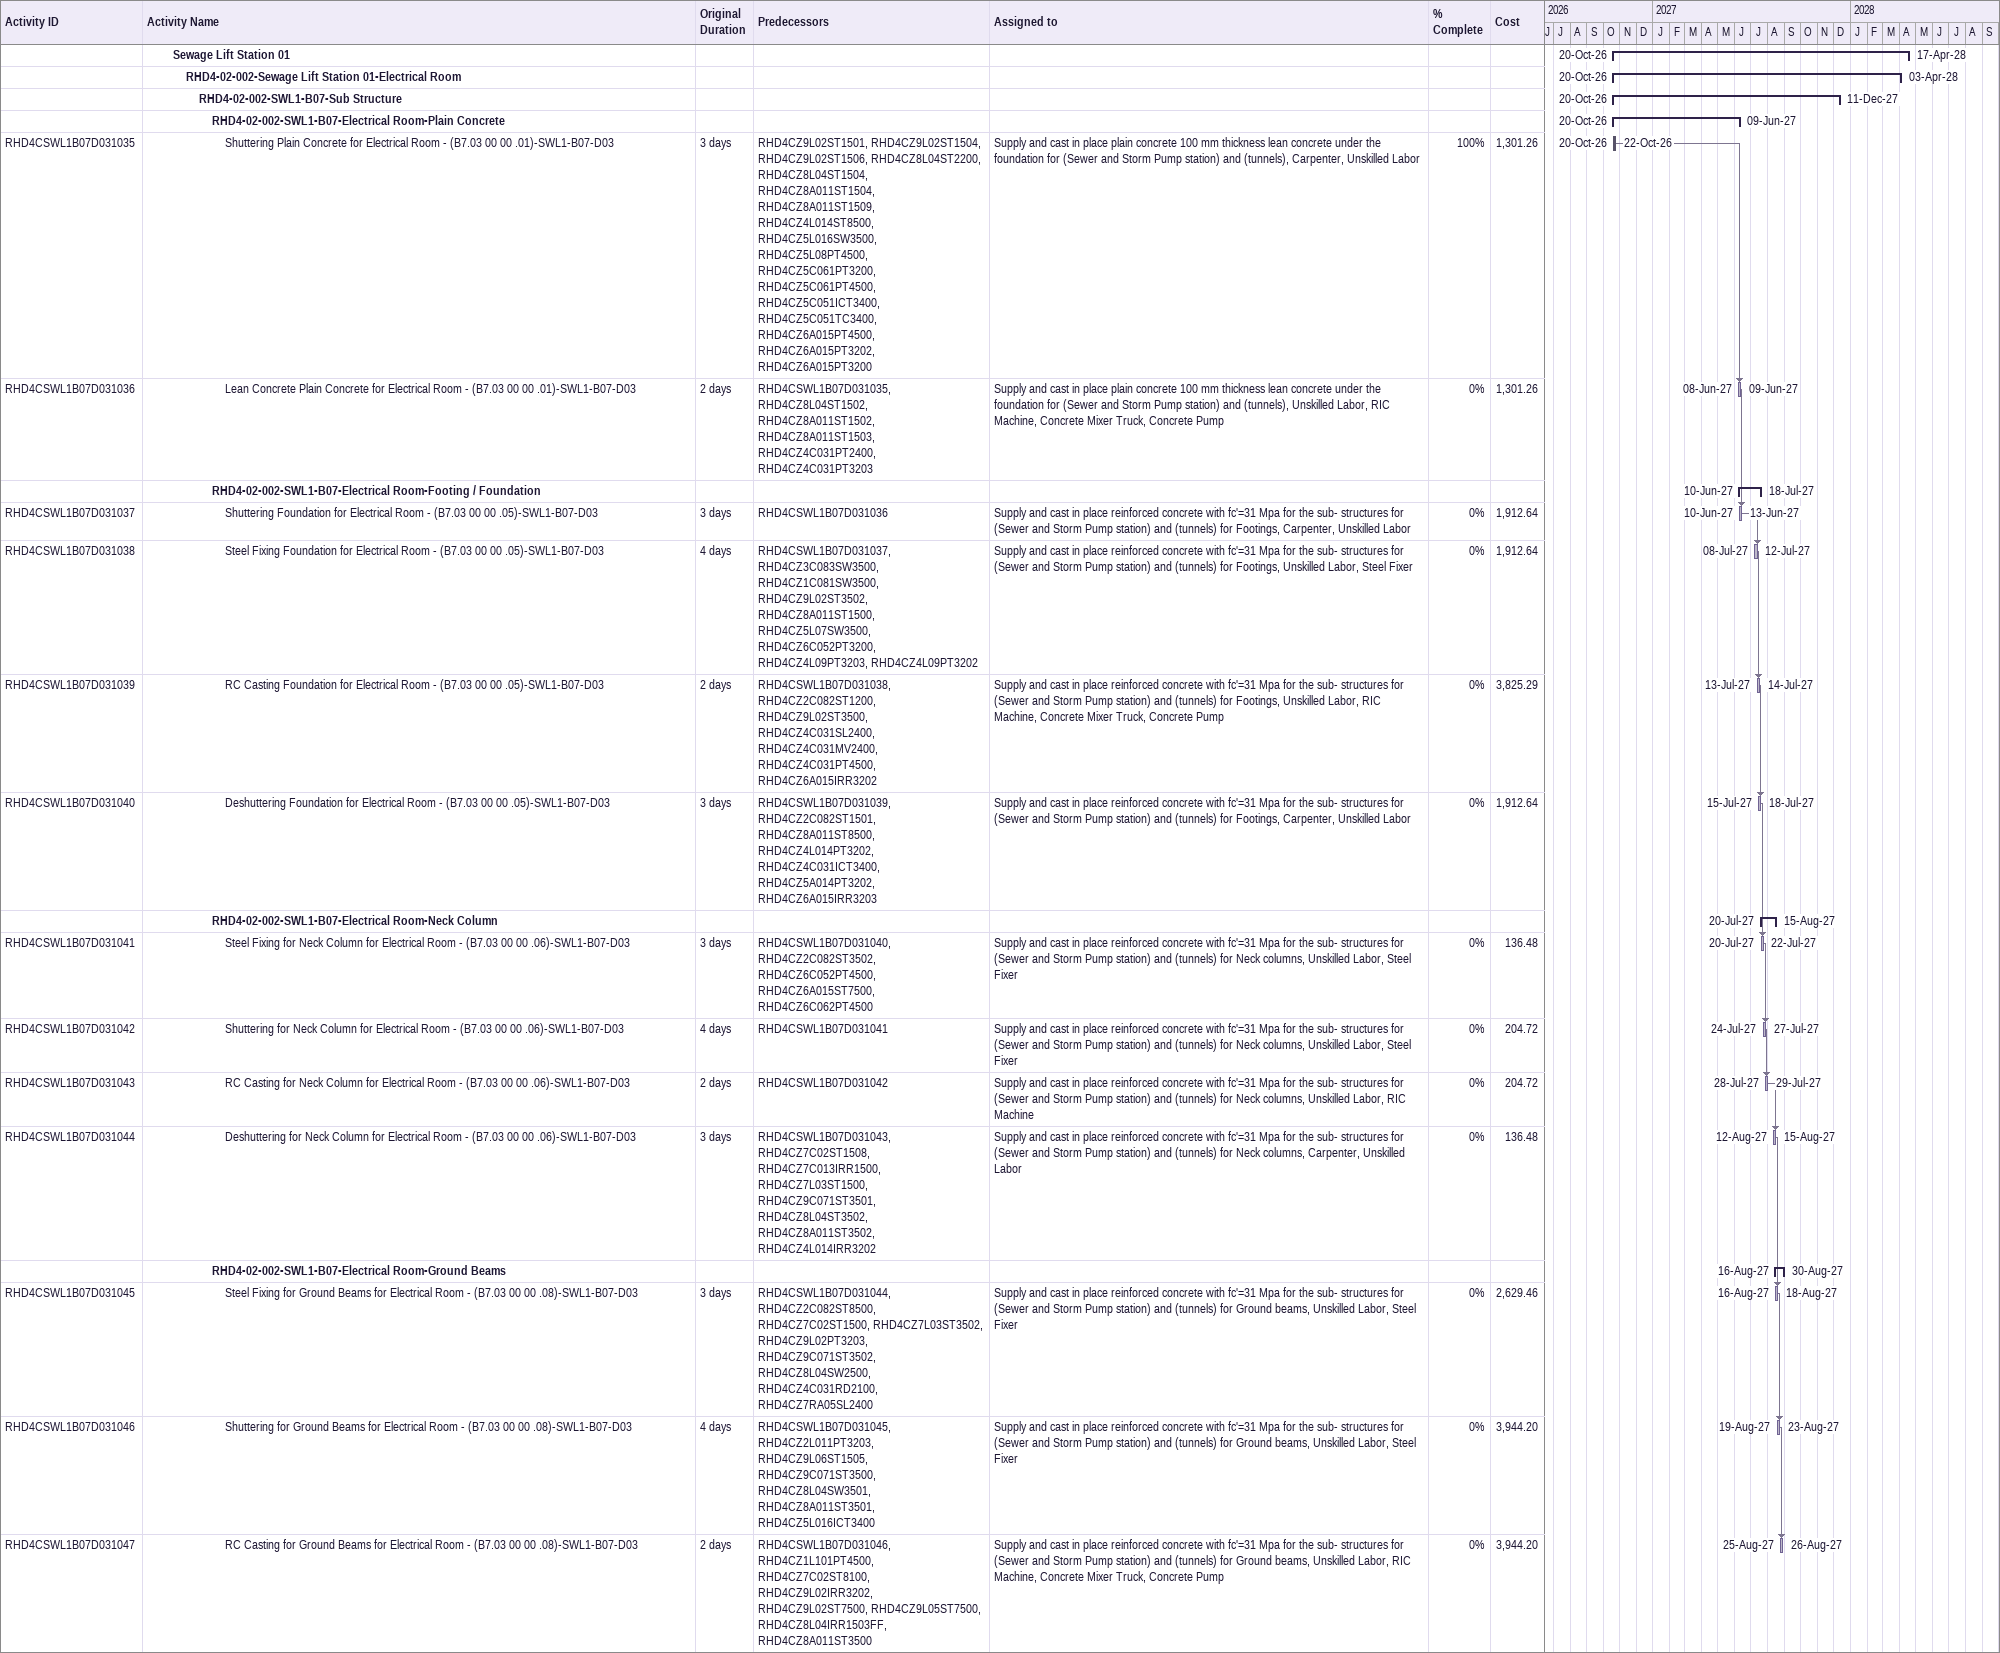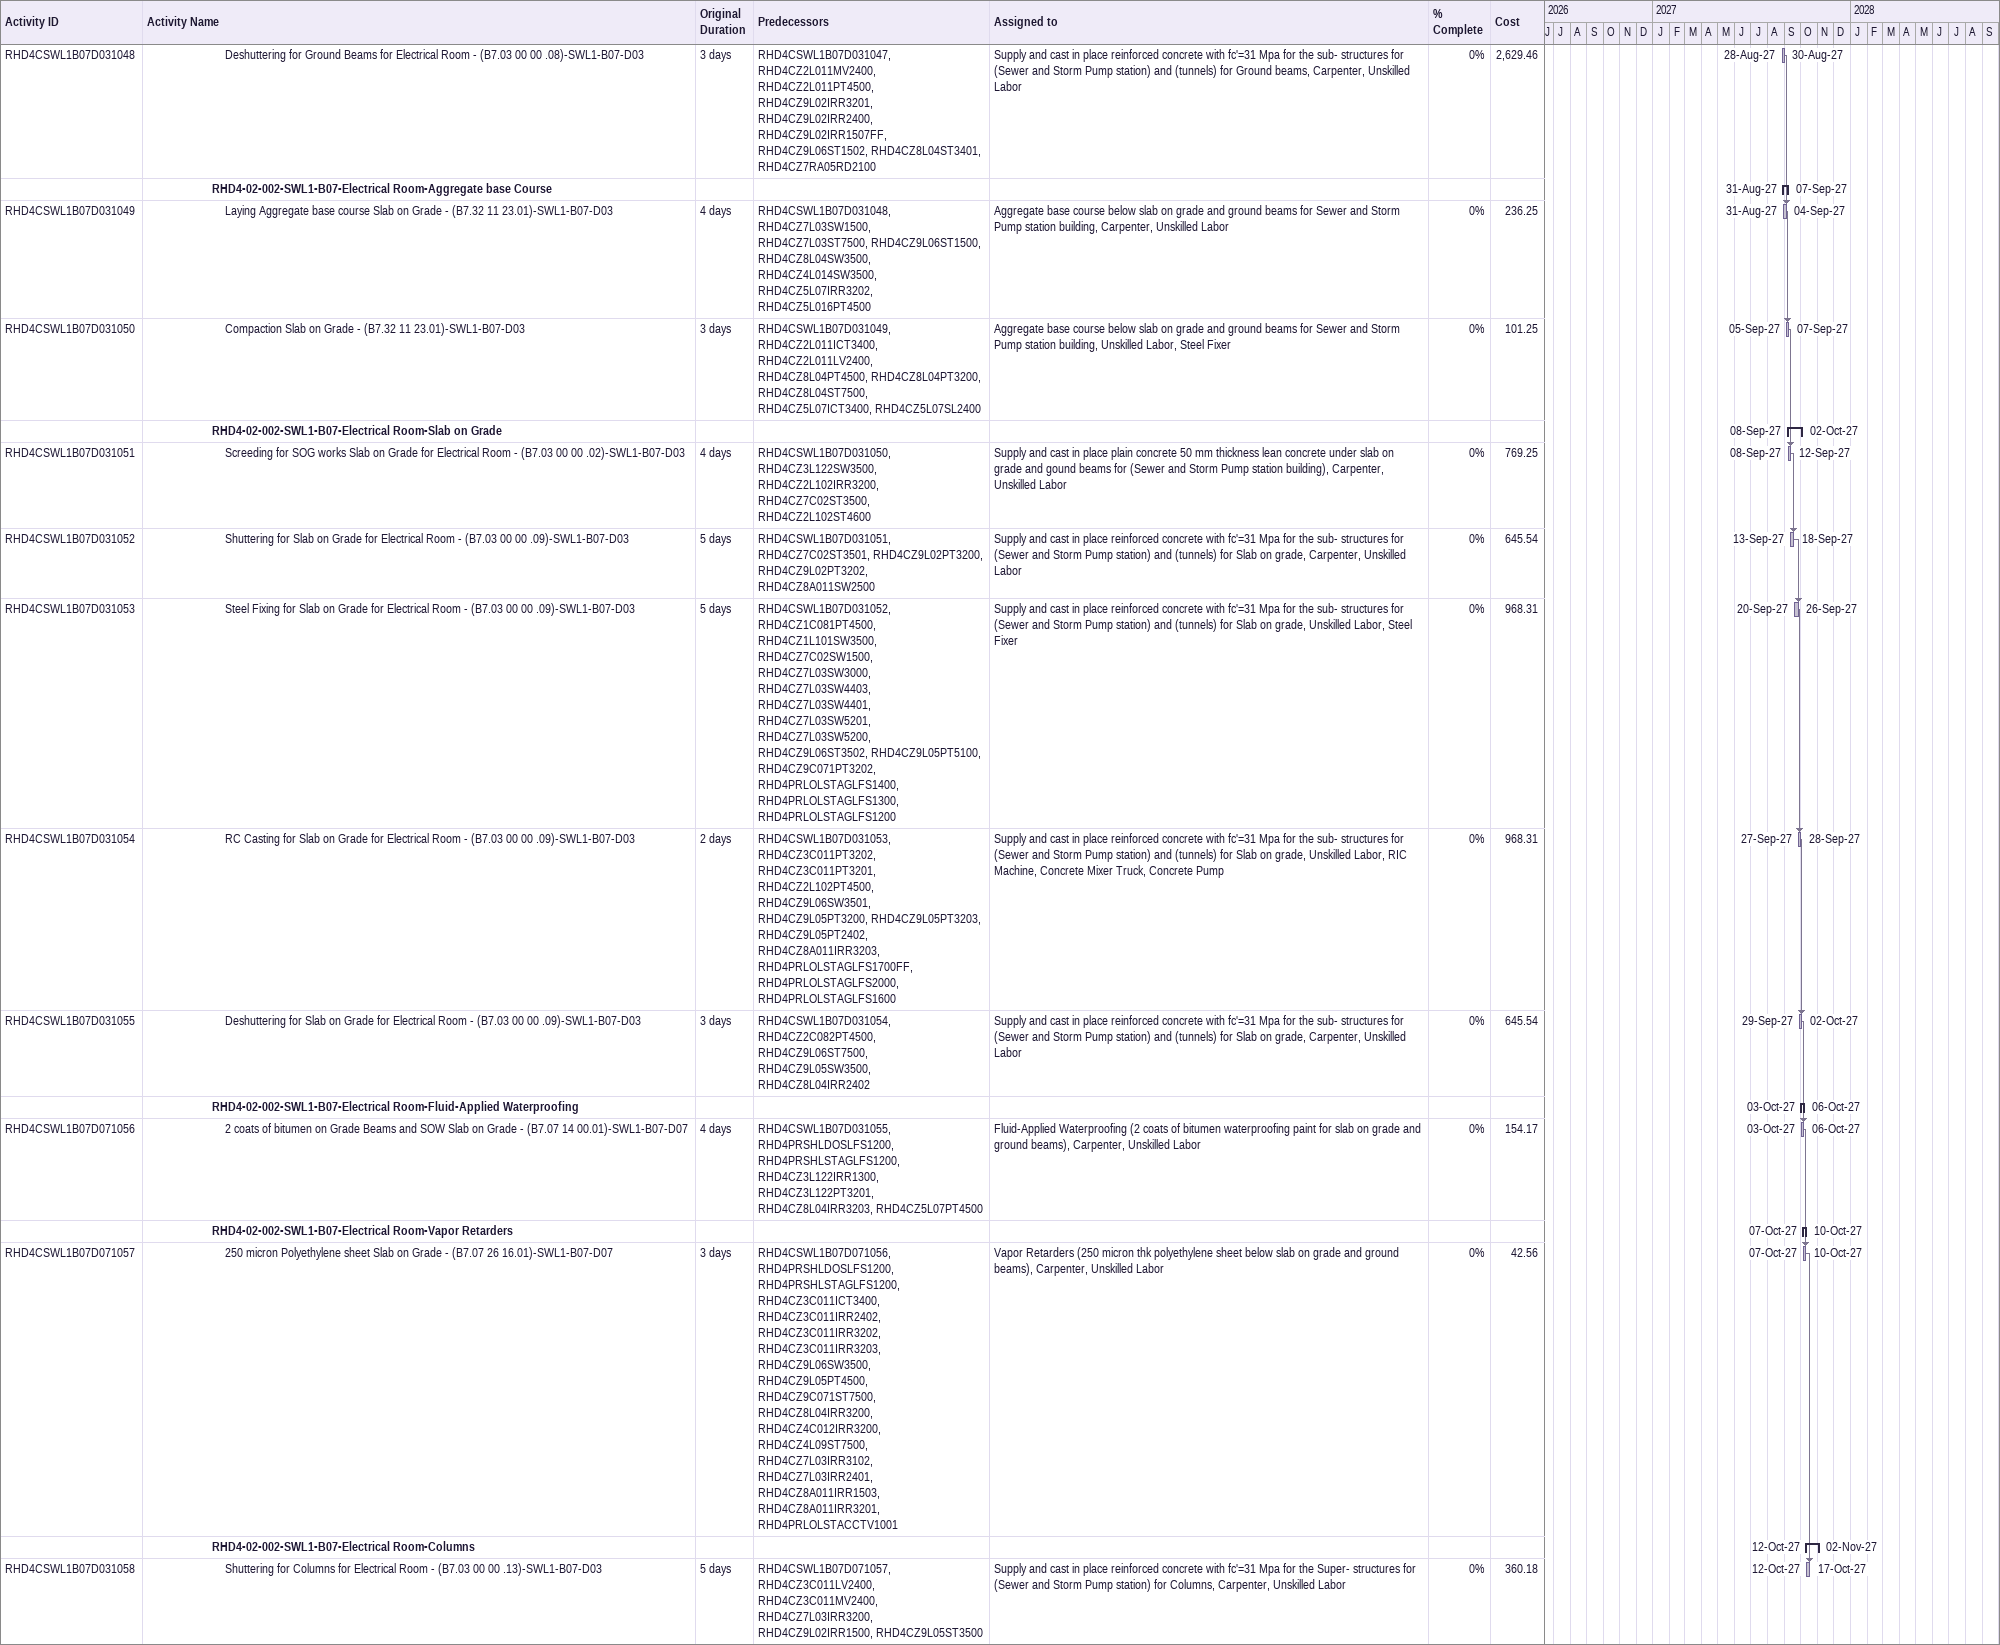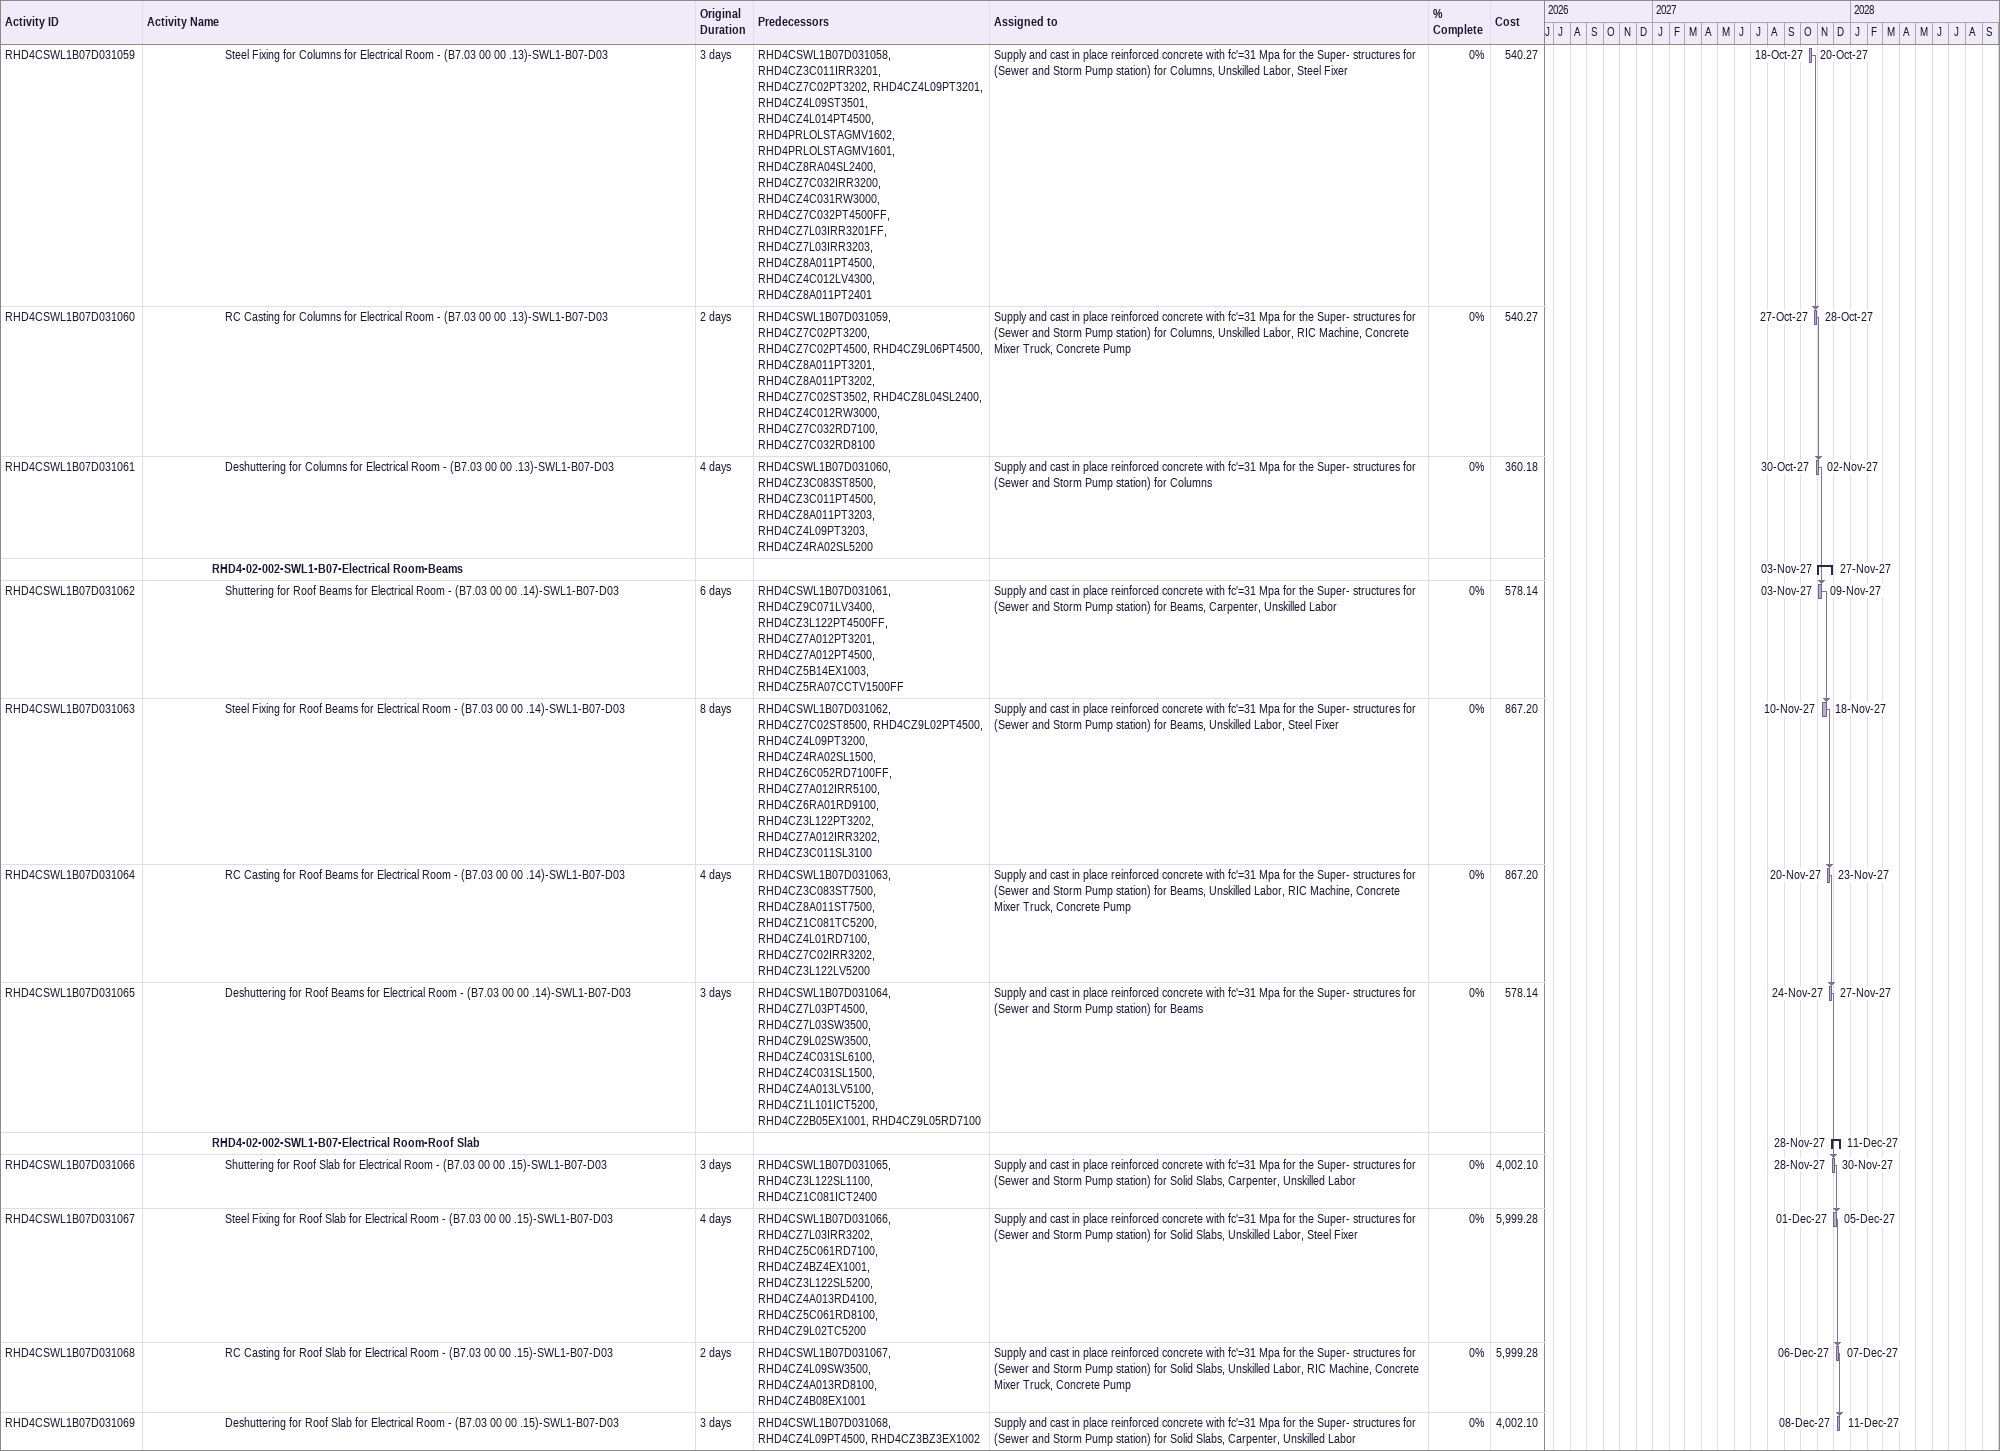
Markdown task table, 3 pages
| ID | Level | Task | Original duration | Start | Finish | Predecessors | Resources | % complete | Cost |
|---|---|---|---|---|---|---|---|---|---|
|  | 3 | **Sewage Lift Station 01** |  | 2026-10-20 | 2028-04-17 |  |  |  |  |
|  | 4 | **RHD4-02-002-Sewage Lift Station 01-Electrical Room** |  | 2026-10-20 | 2028-04-03 |  |  |  |  |
|  | 5 | **RHD4-02-002-SWL1-B07-Sub Structure** |  | 2026-10-20 | 2027-12-11 |  |  |  |  |
|  | 6 | **RHD4-02-002-SWL1-B07-Electrical Room-Plain Concrete** |  | 2026-10-20 | 2027-06-09 |  |  |  |  |
| RHD4CSWL1B07D031035 | 7 | Shuttering Plain Concrete for Electrical Room - (B7.03 00 00 .01)-SWL1-B07-D03 | 3d | 2026-10-20 | 2026-10-22 | RHD4CZ9L02ST1501, RHD4CZ9L02ST1504, RHD4CZ9L02ST1506, RHD4CZ8L04ST2200, RHD4CZ8L04ST1504, RHD4CZ8A011ST1504, RHD4CZ8A011ST1509, RHD4CZ4L014ST8500, RHD4CZ5L016SW3500, RHD4CZ5L08PT4500, RHD4CZ5C061PT3200, RHD4CZ5C061PT4500, RHD4CZ5C051ICT3400, RHD4CZ5C051TC3400, RHD4CZ6A015PT4500, RHD4CZ6A015PT3202, RHD4CZ6A015PT3200 | Supply and cast in place plain concrete 100 mm thickness lean concrete under the foundation for (Sewer and Storm Pump station) and (tunnels), Carpenter, Unskilled Labor | 100 | 1301.26 |
| RHD4CSWL1B07D031036 | 7 | Lean Concrete Plain Concrete for Electrical Room - (B7.03 00 00 .01)-SWL1-B07-D03 | 2d | 2027-06-08 | 2027-06-09 | RHD4CSWL1B07D031035, RHD4CZ8L04ST1502, RHD4CZ8A011ST1502, RHD4CZ8A011ST1503, RHD4CZ4C031PT2400, RHD4CZ4C031PT3203 | Supply and cast in place plain concrete 100 mm thickness lean concrete under the foundation for (Sewer and Storm Pump station) and (tunnels), Unskilled Labor, RIC Machine, Concrete Mixer Truck, Concrete Pump | 0 | 1301.26 |
|  | 6 | **RHD4-02-002-SWL1-B07-Electrical Room-Footing / Foundation** |  | 2027-06-10 | 2027-07-18 |  |  |  |  |
| RHD4CSWL1B07D031037 | 7 | Shuttering Foundation for Electrical Room - (B7.03 00 00 .05)-SWL1-B07-D03 | 3d | 2027-06-10 | 2027-06-13 | RHD4CSWL1B07D031036 | Supply and cast in place reinforced concrete with fc'=31 Mpa for the sub- structures for (Sewer and Storm Pump station) and (tunnels) for Footings, Carpenter, Unskilled Labor | 0 | 1912.64 |
| RHD4CSWL1B07D031038 | 7 | Steel Fixing Foundation for Electrical Room - (B7.03 00 00 .05)-SWL1-B07-D03 | 4d | 2027-07-08 | 2027-07-12 | RHD4CSWL1B07D031037, RHD4CZ3C083SW3500, RHD4CZ1C081SW3500, RHD4CZ9L02ST3502, RHD4CZ8A011ST1500, RHD4CZ5L07SW3500, RHD4CZ6C052PT3200, RHD4CZ4L09PT3203, RHD4CZ4L09PT3202 | Supply and cast in place reinforced concrete with fc'=31 Mpa for the sub- structures for (Sewer and Storm Pump station) and (tunnels) for Footings, Unskilled Labor, Steel Fixer | 0 | 1912.64 |
| RHD4CSWL1B07D031039 | 7 | RC Casting Foundation for Electrical Room - (B7.03 00 00 .05)-SWL1-B07-D03 | 2d | 2027-07-13 | 2027-07-14 | RHD4CSWL1B07D031038, RHD4CZ2C082ST1200, RHD4CZ9L02ST3500, RHD4CZ4C031SL2400, RHD4CZ4C031MV2400, RHD4CZ4C031PT4500, RHD4CZ6A015IRR3202 | Supply and cast in place reinforced concrete with fc'=31 Mpa for the sub- structures for (Sewer and Storm Pump station) and (tunnels) for Footings, Unskilled Labor, RIC Machine, Concrete Mixer Truck, Concrete Pump | 0 | 3825.29 |
| RHD4CSWL1B07D031040 | 7 | Deshuttering Foundation for Electrical Room - (B7.03 00 00 .05)-SWL1-B07-D03 | 3d | 2027-07-15 | 2027-07-18 | RHD4CSWL1B07D031039, RHD4CZ2C082ST1501, RHD4CZ8A011ST8500, RHD4CZ4L014PT3202, RHD4CZ4C031ICT3400, RHD4CZ5A014PT3202, RHD4CZ6A015IRR3203 | Supply and cast in place reinforced concrete with fc'=31 Mpa for the sub- structures for (Sewer and Storm Pump station) and (tunnels) for Footings, Carpenter, Unskilled Labor | 0 | 1912.64 |
|  | 6 | **RHD4-02-002-SWL1-B07-Electrical Room-Neck Column** |  | 2027-07-20 | 2027-08-15 |  |  |  |  |
| RHD4CSWL1B07D031041 | 7 | Steel Fixing for Neck Column for Electrical Room - (B7.03 00 00 .06)-SWL1-B07-D03 | 3d | 2027-07-20 | 2027-07-22 | RHD4CSWL1B07D031040, RHD4CZ2C082ST3502, RHD4CZ6C052PT4500, RHD4CZ6A015ST7500, RHD4CZ6C062PT4500 | Supply and cast in place reinforced concrete with fc'=31 Mpa for the sub- structures for (Sewer and Storm Pump station) and (tunnels) for Neck columns, Unskilled Labor, Steel Fixer | 0 | 136.48 |
| RHD4CSWL1B07D031042 | 7 | Shuttering for Neck Column for Electrical Room - (B7.03 00 00 .06)-SWL1-B07-D03 | 4d | 2027-07-24 | 2027-07-27 | RHD4CSWL1B07D031041 | Supply and cast in place reinforced concrete with fc'=31 Mpa for the sub- structures for (Sewer and Storm Pump station) and (tunnels) for Neck columns, Unskilled Labor, Steel Fixer | 0 | 204.72 |
| RHD4CSWL1B07D031043 | 7 | RC Casting for Neck Column for Electrical Room - (B7.03 00 00 .06)-SWL1-B07-D03 | 2d | 2027-07-28 | 2027-07-29 | RHD4CSWL1B07D031042 | Supply and cast in place reinforced concrete with fc'=31 Mpa for the sub- structures for (Sewer and Storm Pump station) and (tunnels) for Neck columns, Unskilled Labor, RIC Machine | 0 | 204.72 |
| RHD4CSWL1B07D031044 | 7 | Deshuttering for Neck Column for Electrical Room - (B7.03 00 00 .06)-SWL1-B07-D03 | 3d | 2027-08-12 | 2027-08-15 | RHD4CSWL1B07D031043, RHD4CZ7C02ST1508, RHD4CZ7C013IRR1500, RHD4CZ7L03ST1500, RHD4CZ9C071ST3501, RHD4CZ8L04ST3502, RHD4CZ8A011ST3502, RHD4CZ4L014IRR3202 | Supply and cast in place reinforced concrete with fc'=31 Mpa for the sub- structures for (Sewer and Storm Pump station) and (tunnels) for Neck columns, Carpenter, Unskilled Labor | 0 | 136.48 |
|  | 6 | **RHD4-02-002-SWL1-B07-Electrical Room-Ground Beams** |  | 2027-08-16 | 2027-08-30 |  |  |  |  |
| RHD4CSWL1B07D031045 | 7 | Steel Fixing for Ground Beams for Electrical Room - (B7.03 00 00 .08)-SWL1-B07-D03 | 3d | 2027-08-16 | 2027-08-18 | RHD4CSWL1B07D031044, RHD4CZ2C082ST8500, RHD4CZ7C02ST1500, RHD4CZ7L03ST3502, RHD4CZ9L02PT3203, RHD4CZ9C071ST3502, RHD4CZ8L04SW2500, RHD4CZ4C031RD2100, RHD4CZ7RA05SL2400 | Supply and cast in place reinforced concrete with fc'=31 Mpa for the sub- structures for (Sewer and Storm Pump station) and (tunnels) for Ground beams, Unskilled Labor, Steel Fixer | 0 | 2629.46 |
| RHD4CSWL1B07D031046 | 7 | Shuttering for Ground Beams for Electrical Room - (B7.03 00 00 .08)-SWL1-B07-D03 | 4d | 2027-08-19 | 2027-08-23 | RHD4CSWL1B07D031045, RHD4CZ2L011PT3203, RHD4CZ9L06ST1505, RHD4CZ9C071ST3500, RHD4CZ8L04SW3501, RHD4CZ8A011ST3501, RHD4CZ5L016ICT3400 | Supply and cast in place reinforced concrete with fc'=31 Mpa for the sub- structures for (Sewer and Storm Pump station) and (tunnels) for Ground beams, Unskilled Labor, Steel Fixer | 0 | 3944.20 |
| RHD4CSWL1B07D031047 | 7 | RC Casting for Ground Beams for Electrical Room - (B7.03 00 00 .08)-SWL1-B07-D03 | 2d | 2027-08-25 | 2027-08-26 | RHD4CSWL1B07D031046, RHD4CZ1L101PT4500, RHD4CZ7C02ST8100, RHD4CZ9L02IRR3202, RHD4CZ9L02ST7500, RHD4CZ9L05ST7500, RHD4CZ8L04IRR1503FF, RHD4CZ8A011ST3500 | Supply and cast in place reinforced concrete with fc'=31 Mpa for the sub- structures for (Sewer and Storm Pump station) and (tunnels) for Ground beams, Unskilled Labor, RIC Machine, Concrete Mixer Truck, Concrete Pump | 0 | 3944.20 |
| RHD4CSWL1B07D031048 | 7 | Deshuttering for Ground Beams for Electrical Room - (B7.03 00 00 .08)-SWL1-B07-D03 | 3d | 2027-08-28 | 2027-08-30 | RHD4CSWL1B07D031047, RHD4CZ2L011MV2400, RHD4CZ2L011PT4500, RHD4CZ9L02IRR3201, RHD4CZ9L02IRR2400, RHD4CZ9L02IRR1507FF, RHD4CZ9L06ST1502, RHD4CZ8L04ST3401, RHD4CZ7RA05RD2100 | Supply and cast in place reinforced concrete with fc'=31 Mpa for the sub- structures for (Sewer and Storm Pump station) and (tunnels) for Ground beams, Carpenter, Unskilled Labor | 0 | 2629.46 |
|  | 6 | **RHD4-02-002-SWL1-B07-Electrical Room-Aggregate base Course** |  | 2027-08-31 | 2027-09-07 |  |  |  |  |
| RHD4CSWL1B07D031049 | 7 | Laying Aggregate base course Slab on Grade - (B7.32 11 23.01)-SWL1-B07-D03 | 4d | 2027-08-31 | 2027-09-04 | RHD4CSWL1B07D031048, RHD4CZ7L03SW1500, RHD4CZ7L03ST7500, RHD4CZ9L06ST1500, RHD4CZ8L04SW3500, RHD4CZ4L014SW3500, RHD4CZ5L07IRR3202, RHD4CZ5L016PT4500 | Aggregate base course below slab on grade and ground beams for Sewer and Storm Pump station building, Carpenter, Unskilled Labor | 0 | 236.25 |
| RHD4CSWL1B07D031050 | 7 | Compaction Slab on Grade - (B7.32 11 23.01)-SWL1-B07-D03 | 3d | 2027-09-05 | 2027-09-07 | RHD4CSWL1B07D031049, RHD4CZ2L011ICT3400, RHD4CZ2L011LV2400, RHD4CZ8L04PT4500, RHD4CZ8L04PT3200, RHD4CZ8L04ST7500, RHD4CZ5L07ICT3400, RHD4CZ5L07SL2400 | Aggregate base course below slab on grade and ground beams for Sewer and Storm Pump station building, Unskilled Labor, Steel Fixer | 0 | 101.25 |
|  | 6 | **RHD4-02-002-SWL1-B07-Electrical Room-Slab on Grade** |  | 2027-09-08 | 2027-10-02 |  |  |  |  |
| RHD4CSWL1B07D031051 | 7 | Screeding for SOG works Slab on Grade for Electrical Room - (B7.03 00 00 .02)-SWL1-B07-D03 | 4d | 2027-09-08 | 2027-09-12 | RHD4CSWL1B07D031050, RHD4CZ3L122SW3500, RHD4CZ2L102IRR3200, RHD4CZ7C02ST3500, RHD4CZ2L102ST4600 | Supply and cast in place plain concrete 50 mm thickness lean concrete under slab on grade and gound beams for (Sewer and Storm Pump station building), Carpenter, Unskilled Labor | 0 | 769.25 |
| RHD4CSWL1B07D031052 | 7 | Shuttering for Slab on Grade for Electrical Room - (B7.03 00 00 .09)-SWL1-B07-D03 | 5d | 2027-09-13 | 2027-09-18 | RHD4CSWL1B07D031051, RHD4CZ7C02ST3501, RHD4CZ9L02PT3200, RHD4CZ9L02PT3202, RHD4CZ8A011SW2500 | Supply and cast in place reinforced concrete with fc'=31 Mpa for the sub- structures for (Sewer and Storm Pump station) and (tunnels) for Slab on grade, Carpenter, Unskilled Labor | 0 | 645.54 |
| RHD4CSWL1B07D031053 | 7 | Steel Fixing for Slab on Grade for Electrical Room - (B7.03 00 00 .09)-SWL1-B07-D03 | 5d | 2027-09-20 | 2027-09-26 | RHD4CSWL1B07D031052, RHD4CZ1C081PT4500, RHD4CZ1L101SW3500, RHD4CZ7C02SW1500, RHD4CZ7L03SW3000, RHD4CZ7L03SW4403, RHD4CZ7L03SW4401, RHD4CZ7L03SW5201, RHD4CZ7L03SW5200, RHD4CZ9L06ST3502, RHD4CZ9L05PT5100, RHD4CZ9C071PT3202, RHD4PRLOLSTAGLFS1400, RHD4PRLOLSTAGLFS1300, RHD4PRLOLSTAGLFS1200 | Supply and cast in place reinforced concrete with fc'=31 Mpa for the sub- structures for (Sewer and Storm Pump station) and (tunnels) for Slab on grade, Unskilled Labor, Steel Fixer | 0 | 968.31 |
| RHD4CSWL1B07D031054 | 7 | RC Casting for Slab on Grade for Electrical Room - (B7.03 00 00 .09)-SWL1-B07-D03 | 2d | 2027-09-27 | 2027-09-28 | RHD4CSWL1B07D031053, RHD4CZ3C011PT3202, RHD4CZ3C011PT3201, RHD4CZ2L102PT4500, RHD4CZ9L06SW3501, RHD4CZ9L05PT3200, RHD4CZ9L05PT3203, RHD4CZ9L05PT2402, RHD4CZ8A011IRR3203, RHD4PRLOLSTAGLFS1700FF, RHD4PRLOLSTAGLFS2000, RHD4PRLOLSTAGLFS1600 | Supply and cast in place reinforced concrete with fc'=31 Mpa for the sub- structures for (Sewer and Storm Pump station) and (tunnels) for Slab on grade, Unskilled Labor, RIC Machine, Concrete Mixer Truck, Concrete Pump | 0 | 968.31 |
| RHD4CSWL1B07D031055 | 7 | Deshuttering for Slab on Grade for Electrical Room - (B7.03 00 00 .09)-SWL1-B07-D03 | 3d | 2027-09-29 | 2027-10-02 | RHD4CSWL1B07D031054, RHD4CZ2C082PT4500, RHD4CZ9L06ST7500, RHD4CZ9L05SW3500, RHD4CZ8L04IRR2402 | Supply and cast in place reinforced concrete with fc'=31 Mpa for the sub- structures for (Sewer and Storm Pump station) and (tunnels) for Slab on grade, Carpenter, Unskilled Labor | 0 | 645.54 |
|  | 6 | **RHD4-02-002-SWL1-B07-Electrical Room-Fluid-Applied Waterproofing** |  | 2027-10-03 | 2027-10-06 |  |  |  |  |
| RHD4CSWL1B07D071056 | 7 | 2 coats of bitumen on Grade Beams and SOW Slab on Grade - (B7.07 14 00.01)-SWL1-B07-D07 | 4d | 2027-10-03 | 2027-10-06 | RHD4CSWL1B07D031055, RHD4PRSHLDOSLFS1200, RHD4PRSHLSTAGLFS1200, RHD4CZ3L122IRR1300, RHD4CZ3L122PT3201, RHD4CZ8L04IRR3203, RHD4CZ5L07PT4500 | Fluid-Applied Waterproofing (2 coats of bitumen waterproofing paint for slab on grade and ground beams), Carpenter, Unskilled Labor | 0 | 154.17 |
|  | 6 | **RHD4-02-002-SWL1-B07-Electrical Room-Vapor Retarders** |  | 2027-10-07 | 2027-10-10 |  |  |  |  |
| RHD4CSWL1B07D071057 | 7 | 250 micron Polyethylene sheet Slab on Grade - (B7.07 26 16.01)-SWL1-B07-D07 | 3d | 2027-10-07 | 2027-10-10 | RHD4CSWL1B07D071056, RHD4PRSHLDOSLFS1200, RHD4PRSHLSTAGLFS1200, RHD4CZ3C011ICT3400, RHD4CZ3C011IRR2402, RHD4CZ3C011IRR3202, RHD4CZ3C011IRR3203, RHD4CZ9L06SW3500, RHD4CZ9L05PT4500, RHD4CZ9C071ST7500, RHD4CZ8L04IRR3200, RHD4CZ4C012IRR3200, RHD4CZ4L09ST7500, RHD4CZ7L03IRR3102, RHD4CZ7L03IRR2401, RHD4CZ8A011IRR1503, RHD4CZ8A011IRR3201, RHD4PRLOLSTACCTV1001 | Vapor Retarders (250 micron thk polyethylene sheet below slab on grade and ground beams), Carpenter, Unskilled Labor | 0 | 42.56 |
|  | 6 | **RHD4-02-002-SWL1-B07-Electrical Room-Columns** |  | 2027-10-12 | 2027-11-02 |  |  |  |  |
| RHD4CSWL1B07D031058 | 7 | Shuttering for Columns for Electrical Room - (B7.03 00 00 .13)-SWL1-B07-D03 | 5d | 2027-10-12 | 2027-10-17 | RHD4CSWL1B07D071057, RHD4CZ3C011LV2400, RHD4CZ3C011MV2400, RHD4CZ7L03IRR3200, RHD4CZ9L02IRR1500, RHD4CZ9L05ST3500 | Supply and cast in place reinforced concrete with fc'=31 Mpa for the Super- structures for (Sewer and Storm Pump station) for Columns, Carpenter, Unskilled Labor | 0 | 360.18 |
| RHD4CSWL1B07D031059 | 7 | Steel Fixing for Columns for Electrical Room - (B7.03 00 00 .13)-SWL1-B07-D03 | 3d | 2027-10-18 | 2027-10-20 | RHD4CSWL1B07D031058, RHD4CZ3C011IRR3201, RHD4CZ7C02PT3202, RHD4CZ4L09PT3201, RHD4CZ4L09ST3501, RHD4CZ4L014PT4500, RHD4PRLOLSTAGMV1602, RHD4PRLOLSTAGMV1601, RHD4CZ8RA04SL2400, RHD4CZ7C032IRR3200, RHD4CZ4C031RW3000, RHD4CZ7C032PT4500FF, RHD4CZ7L03IRR3201FF, RHD4CZ7L03IRR3203, RHD4CZ8A011PT4500, RHD4CZ4C012LV4300, RHD4CZ8A011PT2401 | Supply and cast in place reinforced concrete with fc'=31 Mpa for the Super- structures for (Sewer and Storm Pump station) for Columns, Unskilled Labor, Steel Fixer | 0 | 540.27 |
| RHD4CSWL1B07D031060 | 7 | RC Casting for Columns for Electrical Room - (B7.03 00 00 .13)-SWL1-B07-D03 | 2d | 2027-10-27 | 2027-10-28 | RHD4CSWL1B07D031059, RHD4CZ7C02PT3200, RHD4CZ7C02PT4500, RHD4CZ9L06PT4500, RHD4CZ8A011PT3201, RHD4CZ8A011PT3202, RHD4CZ7C02ST3502, RHD4CZ8L04SL2400, RHD4CZ4C012RW3000, RHD4CZ7C032RD7100, RHD4CZ7C032RD8100 | Supply and cast in place reinforced concrete with fc'=31 Mpa for the Super- structures for (Sewer and Storm Pump station) for Columns, Unskilled Labor, RIC Machine, Concrete Mixer Truck, Concrete Pump | 0 | 540.27 |
| RHD4CSWL1B07D031061 | 7 | Deshuttering for Columns for Electrical Room - (B7.03 00 00 .13)-SWL1-B07-D03 | 4d | 2027-10-30 | 2027-11-02 | RHD4CSWL1B07D031060, RHD4CZ3C083ST8500, RHD4CZ3C011PT4500, RHD4CZ8A011PT3203, RHD4CZ4L09PT3203, RHD4CZ4RA02SL5200 | Supply and cast in place reinforced concrete with fc'=31 Mpa for the Super- structures for (Sewer and Storm Pump station) for Columns | 0 | 360.18 |
|  | 6 | **RHD4-02-002-SWL1-B07-Electrical Room-Beams** |  | 2027-11-03 | 2027-11-27 |  |  |  |  |
| RHD4CSWL1B07D031062 | 7 | Shuttering for Roof Beams for Electrical Room - (B7.03 00 00 .14)-SWL1-B07-D03 | 6d | 2027-11-03 | 2027-11-09 | RHD4CSWL1B07D031061, RHD4CZ9C071LV3400, RHD4CZ3L122PT4500FF, RHD4CZ7A012PT3201, RHD4CZ7A012PT4500, RHD4CZ5B14EX1003, RHD4CZ5RA07CCTV1500FF | Supply and cast in place reinforced concrete with fc'=31 Mpa for the Super- structures for (Sewer and Storm Pump station) for Beams, Carpenter, Unskilled Labor | 0 | 578.14 |
| RHD4CSWL1B07D031063 | 7 | Steel Fixing for Roof Beams for Electrical Room - (B7.03 00 00 .14)-SWL1-B07-D03 | 8d | 2027-11-10 | 2027-11-18 | RHD4CSWL1B07D031062, RHD4CZ7C02ST8500, RHD4CZ9L02PT4500, RHD4CZ4L09PT3200, RHD4CZ4RA02SL1500, RHD4CZ6C052RD7100FF, RHD4CZ7A012IRR5100, RHD4CZ6RA01RD9100, RHD4CZ3L122PT3202, RHD4CZ7A012IRR3202, RHD4CZ3C011SL3100 | Supply and cast in place reinforced concrete with fc'=31 Mpa for the Super- structures for (Sewer and Storm Pump station) for Beams, Unskilled Labor, Steel Fixer | 0 | 867.20 |
| RHD4CSWL1B07D031064 | 7 | RC Casting for Roof Beams for Electrical Room - (B7.03 00 00 .14)-SWL1-B07-D03 | 4d | 2027-11-20 | 2027-11-23 | RHD4CSWL1B07D031063, RHD4CZ3C083ST7500, RHD4CZ8A011ST7500, RHD4CZ1C081TC5200, RHD4CZ4L01RD7100, RHD4CZ7C02IRR3202, RHD4CZ3L122LV5200 | Supply and cast in place reinforced concrete with fc'=31 Mpa for the Super- structures for (Sewer and Storm Pump station) for Beams, Unskilled Labor, RIC Machine, Concrete Mixer Truck, Concrete Pump | 0 | 867.20 |
| RHD4CSWL1B07D031065 | 7 | Deshuttering for Roof Beams for Electrical Room - (B7.03 00 00 .14)-SWL1-B07-D03 | 3d | 2027-11-24 | 2027-11-27 | RHD4CSWL1B07D031064, RHD4CZ7L03PT4500, RHD4CZ7L03SW3500, RHD4CZ9L02SW3500, RHD4CZ4C031SL6100, RHD4CZ4C031SL1500, RHD4CZ4A013LV5100, RHD4CZ1L101ICT5200, RHD4CZ2B05EX1001, RHD4CZ9L05RD7100 | Supply and cast in place reinforced concrete with fc'=31 Mpa for the Super- structures for (Sewer and Storm Pump station) for Beams | 0 | 578.14 |
|  | 6 | **RHD4-02-002-SWL1-B07-Electrical Room-Roof Slab** |  | 2027-11-28 | 2027-12-11 |  |  |  |  |
| RHD4CSWL1B07D031066 | 7 | Shuttering for Roof Slab for Electrical Room - (B7.03 00 00 .15)-SWL1-B07-D03 | 3d | 2027-11-28 | 2027-11-30 | RHD4CSWL1B07D031065, RHD4CZ3L122SL1100, RHD4CZ1C081ICT2400 | Supply and cast in place reinforced concrete with fc'=31 Mpa for the Super- structures for (Sewer and Storm Pump station) for Solid Slabs, Carpenter, Unskilled Labor | 0 | 4002.10 |
| RHD4CSWL1B07D031067 | 7 | Steel Fixing for Roof Slab for Electrical Room - (B7.03 00 00 .15)-SWL1-B07-D03 | 4d | 2027-12-01 | 2027-12-05 | RHD4CSWL1B07D031066, RHD4CZ7L03IRR3202, RHD4CZ5C061RD7100, RHD4CZ4BZ4EX1001, RHD4CZ3L122SL5200, RHD4CZ4A013RD4100, RHD4CZ5C061RD8100, RHD4CZ9L02TC5200 | Supply and cast in place reinforced concrete with fc'=31 Mpa for the Super- structures for (Sewer and Storm Pump station) for Solid Slabs, Unskilled Labor, Steel Fixer | 0 | 5999.28 |
| RHD4CSWL1B07D031068 | 7 | RC Casting for Roof Slab for Electrical Room - (B7.03 00 00 .15)-SWL1-B07-D03 | 2d | 2027-12-06 | 2027-12-07 | RHD4CSWL1B07D031067, RHD4CZ4L09SW3500, RHD4CZ4A013RD8100, RHD4CZ4B08EX1001 | Supply and cast in place reinforced concrete with fc'=31 Mpa for the Super- structures for (Sewer and Storm Pump station) for Solid Slabs, Unskilled Labor, RIC Machine, Concrete Mixer Truck, Concrete Pump | 0 | 5999.28 |
| RHD4CSWL1B07D031069 | 7 | Deshuttering for Roof Slab for Electrical Room - (B7.03 00 00 .15)-SWL1-B07-D03 | 3d | 2027-12-08 | 2027-12-11 | RHD4CSWL1B07D031068, RHD4CZ4L09PT4500, RHD4CZ3BZ3EX1002 | Supply and cast in place reinforced concrete with fc'=31 Mpa for the Super- structures for (Sewer and Storm Pump station) for Solid Slabs, Carpenter, Unskilled Labor | 0 | 4002.10 |
